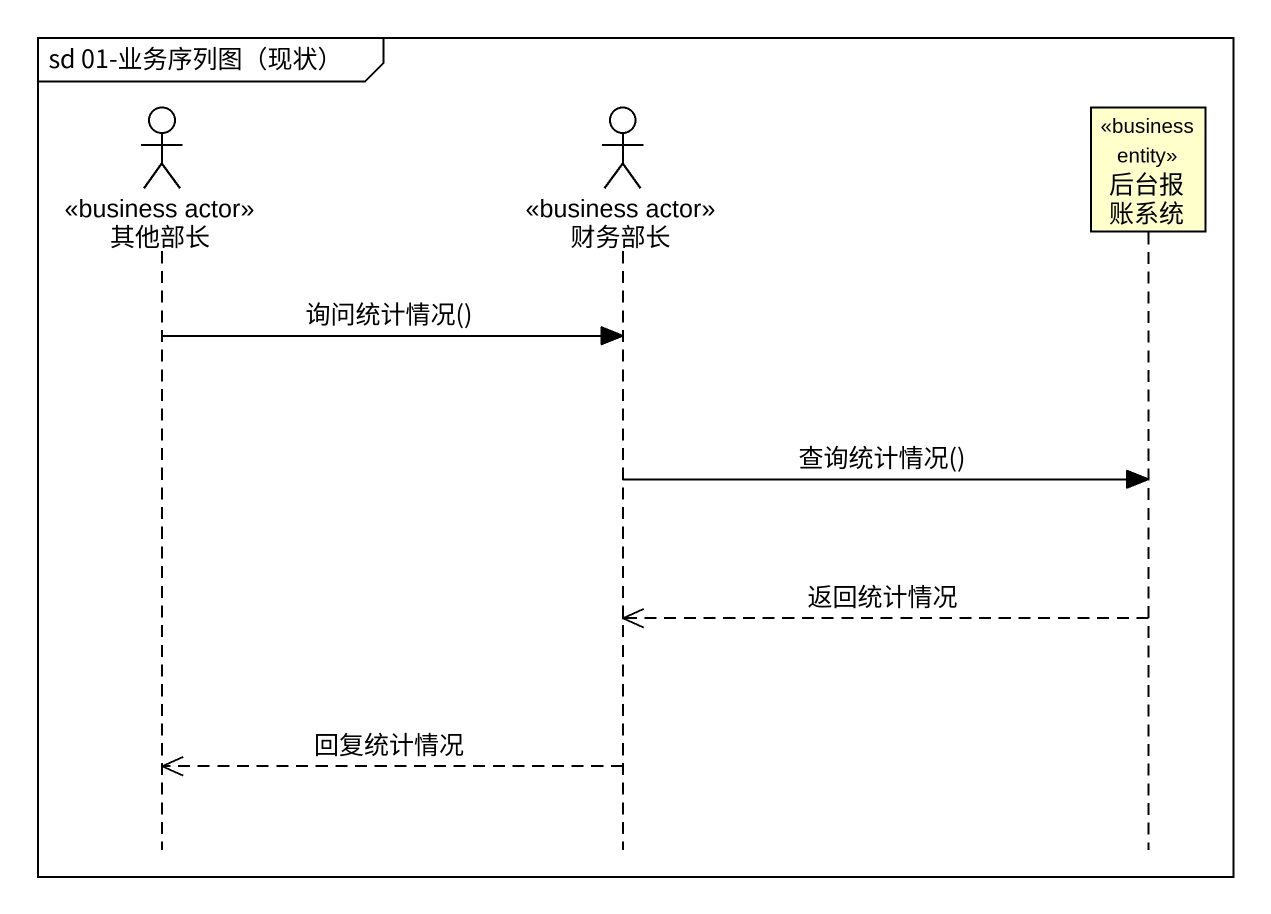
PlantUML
@startuml
mainframe sd 01-业务序列图（现状）
hide footbox
actor 其他部长 <<business actor>>
actor 财务部长 <<business actor>>
participant 后台报账系统 <<business entity>>

其他部长 -> 财务部长 : 询问统计情况()
财务部长 -> 后台报账系统 : 查询统计情况()
后台报账系统 -->> 财务部长 : 返回统计情况
财务部长 -->> 其他部长 : 回复统计情况
@enduml
